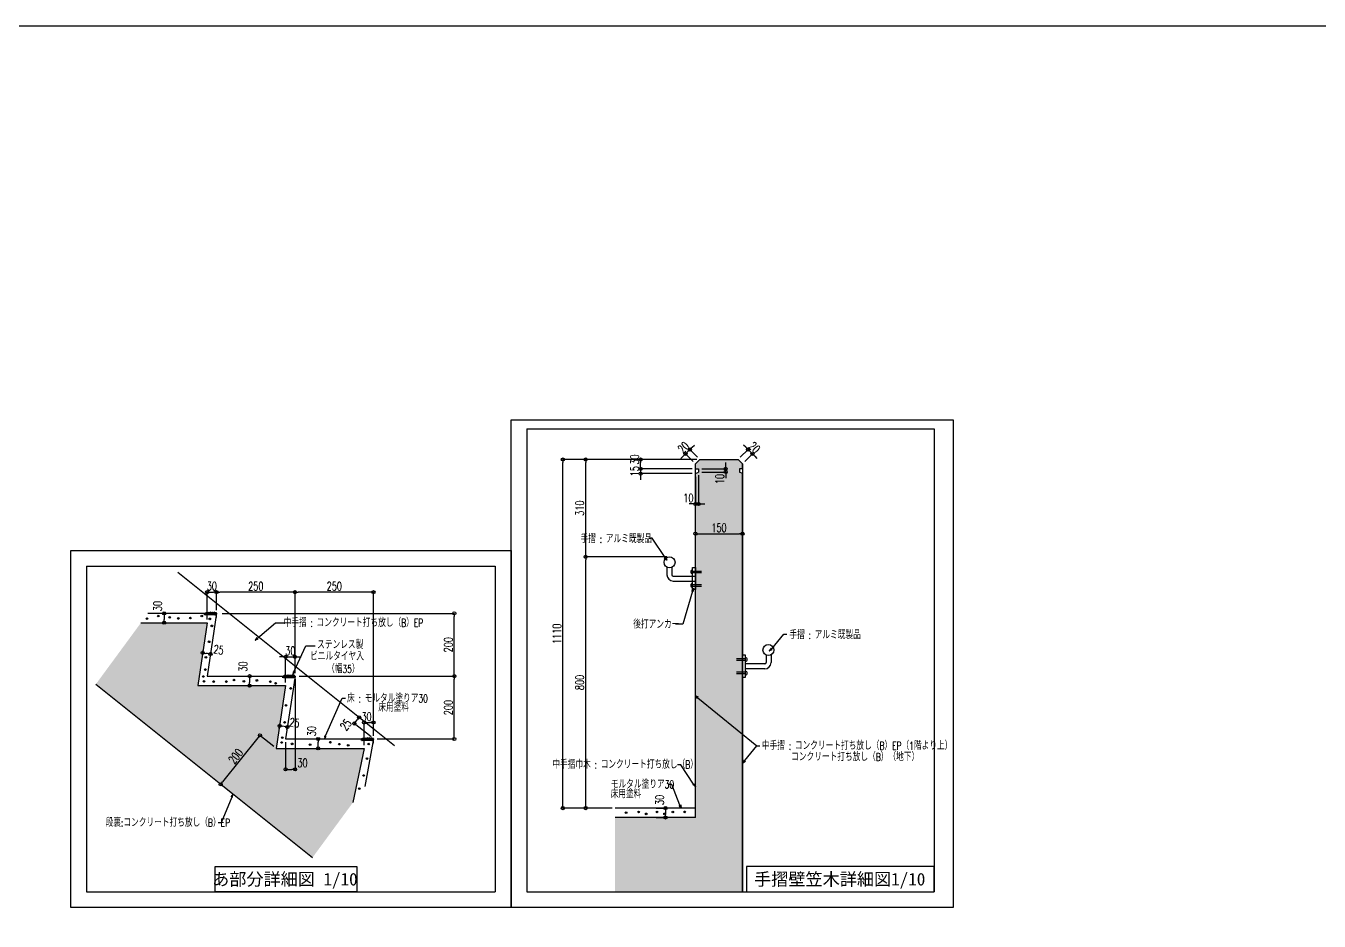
# Model space of a CAD drawing. Extents: x -229451 to 47804, y -161247 to 19812.
# Drawn here: x 25293 to 29412, y -14664 to -11814 of the extents above; entities that cross this region are included whole.
import ezdxf
from ezdxf.enums import TextEntityAlignment as Align
from ezdxf.lldxf.tags import DXFTag

# ---------------------------------------------------------------- set-up
doc = ezdxf.new("R2010")
doc.units = 0
doc.header["$LTSCALE"] = 450
doc.layers.get('0').update_dxf_attribs({"linetype": 'CONTINUOUS'})
doc.layers.get('DEFPOINTS').update_dxf_attribs({"linetype": 'CONTINUOUS'})
doc.layers.add('E0_図面枠B_OFF', color=255, linetype='CONTINUOUS', plot=False)
for name, color, linetype in [('E1_文字A', 3, 'CONTINUOUS'), ('G1_ハッチング', 251, 'CONTINUOUS'), ('G2_ハッチング', 243, 'CONTINUOUS'), ('IC1_寸法', 3, 'CONTINUOUS'), ('ID1_躯体', 7, 'CONTINUOUS'), ('ID7_打放し表示', 231, 'UTILDN'), ('JB1_仕上線A', 130, 'CONTINUOUS'), ('JB4_巾木', 21, 'CONTINUOUS'), ('JL1_金物_手摺他', 1, 'CONTINUOUS'), ('JZ_雑', 1, 'CONTINUOUS')]:
    doc.layers.add(name, color=color, linetype=linetype)
doc.styles.add('toda-A (0.7)', font='romans.shx', dxfattribs={"width": 0.7, "bigfont": 'extfont.shx'})
doc.styles.add('toda-G', font='msgothic.ttc')
tags = doc.linetypes.add('HIDDEN2', pattern=[0.25, 0.125, -0.125]).pattern_tags.tags
tags[6:7] = [DXFTag(74, 4), DXFTag(75, 0), DXFTag(340, '0'), DXFTag(46, 0.0), DXFTag(50, 0.0), DXFTag(44, 0.0), DXFTag(45, 0.0)]
tags[4:5] = [DXFTag(74, 4), DXFTag(75, 0), DXFTag(340, '0'), DXFTag(46, 0.0), DXFTag(50, 0.0), DXFTag(44, 0.0), DXFTag(45, 0.0)]
tags = doc.linetypes.add('UTILDN', pattern='A,5e-13,[130,ltypeshp.shx,S=0.45,R=0,X=0,Y=-0.45],0,-3', length=3).pattern_tags.tags
tags[14:15] = [DXFTag(74, 4), DXFTag(75, 0), DXFTag(340, '0'), DXFTag(46, 0.0), DXFTag(50, 0.0), DXFTag(44, 0.0), DXFTag(45, 0.0)]
tags[12:13] = [DXFTag(74, 4), DXFTag(75, 0), DXFTag(340, '0'), DXFTag(46, 0.0), DXFTag(50, 0.0), DXFTag(44, 0.0), DXFTag(45, 0.0)]
doc.dimstyles.new('toda 1：10', dxfattribs={"dimscale": 10, "dimtxt": 2.7, "dimasz": 1, "dimexe": 0, "dimexo": 1, "dimgap": 0, "dimtad": 0, "dimdec": 3, "dimzin": 12, "dimdsep": 46, "dimtxsty": 'toda-A (0.7)', "dimblk": 'ORIGIN', "dimcen": 2.5, "dimclrd": 256, "dimclre": 256, "dimclrt": 7, "dimadec": 0, "dimazin": 0, "dimtfac": 1, "dimtdec": 3, "dimtix": 1, "dimtmove": 2, "dimatfit": 3, "dimldrblk": 'ORIGIN', "dimfxl": 1, "dimtvp": 0.7, "dimtolj": 1, "dimtzin": 0, "dimarcsym": 0})

# ---------------------------------------------------------------- blocks, each defined once
blk = doc.blocks.new('_Open30')
at = {"color": 0, "linetype": 'ByBlock', "lineweight": -2}
for p, q in [((-1, 0.27), (0, 0)), ((0, 0), (-1, -0.27)), ((0, 0), (-1, 0))]:
    blk.add_line(p, q, dxfattribs=at)
blk = doc.blocks.new('_Origin')
at = {"color": 0, "linetype": 'ByBlock', "lineweight": -2}
blk.add_line((0, 0), (-1, 0), dxfattribs=at)
blk.add_line((0, 0), (-1, 0), dxfattribs=at)
blk.add_circle((0, 0), 0.5, dxfattribs=at)
blk.add_circle((0, 0), 0.5, dxfattribs=at)
blk = doc.blocks.new('*D537')
at = {"layer": 'DEFPOINTS', "color": 0}
for p in [(26150.6, -13616.8), (26150.6, -13884.3), (26400.6, -14084.3)]:
    blk.add_point(p, dxfattribs=at)
at = {"layer": 'IC1_寸法', "lineweight": -2}
for p, q in [((26150.6, -13874.3), (26150.6, -13616.8)), ((26390.6, -13616.8), (26160.6, -13616.8)), ((26400.6, -14074.3), (26400.6, -13616.8))]:
    blk.add_line(p, q, dxfattribs=at)
at = {"layer": 'IC1_寸法', "lineweight": -2, "xscale": 10, "yscale": 10, "zscale": 10, "rotation": 180}
blk.add_blockref('_Origin', (26150.6, -13616.8), dxfattribs=at)
at = {"layer": 'IC1_寸法', "lineweight": -2, "xscale": 10, "yscale": 10, "zscale": 10}
blk.add_blockref('_Origin', (26400.6, -13616.8), dxfattribs=at)
at = {"layer": 'IC1_寸法', "color": 7, "insert": (26275.6, -13597.9), "char_height": 27, "attachment_point": 5, "style": 'toda-A (0.7)'}
blk.add_mtext('\\A1;250', dxfattribs=at)
blk = doc.blocks.new('*D538')
at = {"layer": 'DEFPOINTS', "color": 0}
for p in [(25900.6, -13616.8), (25900.6, -13684.3), (26150.6, -13884.3)]:
    blk.add_point(p, dxfattribs=at)
at = {"layer": 'IC1_寸法', "lineweight": -2}
for p, q in [((25900.6, -13674.3), (25900.6, -13616.8)), ((26140.6, -13616.8), (25910.6, -13616.8)), ((26150.6, -13874.3), (26150.6, -13616.8))]:
    blk.add_line(p, q, dxfattribs=at)
at = {"layer": 'IC1_寸法', "lineweight": -2, "xscale": 10, "yscale": 10, "zscale": 10, "rotation": 180}
blk.add_blockref('_Origin', (25900.6, -13616.8), dxfattribs=at)
at = {"layer": 'IC1_寸法', "lineweight": -2, "xscale": 10, "yscale": 10, "zscale": 10}
blk.add_blockref('_Origin', (26150.6, -13616.8), dxfattribs=at)
at = {"layer": 'IC1_寸法', "color": 7, "insert": (26025.6, -13597.9), "char_height": 27, "attachment_point": 5, "style": 'toda-A (0.7)'}
blk.add_mtext('\\A1;250', dxfattribs=at)
blk = doc.blocks.new('*D539')
at = {"layer": 'DEFPOINTS', "color": 0}
for p in [(26005.8, -13884.3), (26005.8, -13914.3), (26005.8, -13914.3)]:
    blk.add_point(p, dxfattribs=at)
at = {"layer": 'IC1_寸法', "lineweight": -2}
for p, q in [((25995.8, -13884.3), (26005.8, -13884.3)), ((25995.8, -13914.3), (26005.8, -13914.3)), ((26005.8, -13894.3), (26005.8, -13904.3))]:
    blk.add_line(p, q, dxfattribs=at)
at = {"layer": 'IC1_寸法', "lineweight": -2, "xscale": 10, "yscale": 10, "zscale": 10}
for p, rotation in [((26005.8, -13884.3), 90), ((26005.8, -13914.3), 270)]:
    blk.add_blockref('_Origin', p, dxfattribs=dict(at, rotation=rotation))
at = {"layer": 'IC1_寸法', "color": 7, "insert": (25984.7, -13853.7), "char_height": 27, "attachment_point": 5, "rotation": 90, "style": 'toda-A (0.7)'}
blk.add_mtext('\\A1;30', dxfattribs=at)
blk = doc.blocks.new('*D540')
at = {"layer": 'DEFPOINTS', "color": 0}
for p in [(26150.6, -13884.3), (26120.6, -14084.3), (26150.6, -14181.1)]:
    blk.add_point(p, dxfattribs=at)
at = {"layer": 'IC1_寸法', "lineweight": -2}
for p, q in [((26150.6, -13894.3), (26150.6, -14181.1)), ((26120.6, -14094.3), (26120.6, -14181.1)), ((26130.6, -14181.1), (26140.6, -14181.1))]:
    blk.add_line(p, q, dxfattribs=at)
at = {"layer": 'IC1_寸法', "lineweight": -2, "xscale": 10, "yscale": 10, "zscale": 10, "rotation": 180}
blk.add_blockref('_Origin', (26120.6, -14181.1), dxfattribs=at)
at = {"layer": 'IC1_寸法', "lineweight": -2, "xscale": 10, "yscale": 10, "zscale": 10}
blk.add_blockref('_Origin', (26150.6, -14181.1), dxfattribs=at)
at = {"layer": 'IC1_寸法', "color": 7, "insert": (26174.3, -14160.3), "char_height": 27, "attachment_point": 5, "style": 'toda-A (0.7)'}
blk.add_mtext('\\A1;30', dxfattribs=at)
blk = doc.blocks.new('*D541')
at = {"layer": 'DEFPOINTS', "color": 0}
for p in [(26154.1, -13884.3), (26657.7, -13884.3), (26402.2, -14084.3)]:
    blk.add_point(p, dxfattribs=at)
at = {"layer": 'IC1_寸法', "lineweight": -2}
for p, q in [((26164.1, -13884.3), (26657.7, -13884.3)), ((26657.7, -14074.3), (26657.7, -13894.3)), ((26412.2, -14084.3), (26657.7, -14084.3))]:
    blk.add_line(p, q, dxfattribs=at)
at = {"layer": 'IC1_寸法', "lineweight": -2, "xscale": 10, "yscale": 10, "zscale": 10}
for p, rotation in [((26657.7, -13884.3), 90), ((26657.7, -14084.3), 270)]:
    blk.add_blockref('_Origin', p, dxfattribs=dict(at, rotation=rotation))
at = {"layer": 'IC1_寸法', "color": 7, "insert": (26638.8, -13984.3), "char_height": 27, "attachment_point": 5, "rotation": 90, "style": 'toda-A (0.7)'}
blk.add_mtext('\\A1;200', dxfattribs=at)
blk = doc.blocks.new('*D542')
at = {"layer": 'DEFPOINTS', "color": 0}
for p in [(25908.6, -13684.3), (26657.7, -13684.3), (26154.1, -13884.3)]:
    blk.add_point(p, dxfattribs=at)
at = {"layer": 'IC1_寸法', "lineweight": -2}
for p, q in [((25918.6, -13684.3), (26657.7, -13684.3)), ((26657.7, -13874.3), (26657.7, -13694.3)), ((26164.1, -13884.3), (26657.7, -13884.3))]:
    blk.add_line(p, q, dxfattribs=at)
at = {"layer": 'IC1_寸法', "lineweight": -2, "xscale": 10, "yscale": 10, "zscale": 10}
for p, rotation in [((26657.7, -13684.3), 90), ((26657.7, -13884.3), 270)]:
    blk.add_blockref('_Origin', p, dxfattribs=dict(at, rotation=rotation))
at = {"layer": 'IC1_寸法', "color": 7, "insert": (26638.8, -13784.3), "char_height": 27, "attachment_point": 5, "rotation": 90, "style": 'toda-A (0.7)'}
blk.add_mtext('\\A1;200', dxfattribs=at)
blk = doc.blocks.new('*D543')
at = {"layer": 'DEFPOINTS', "color": 0}
for p in [(26150.6, -13822.6), (26120.6, -13914.3), (26150.6, -13884.3)]:
    blk.add_point(p, dxfattribs=at)
at = {"layer": 'IC1_寸法', "lineweight": -2}
for p, q in [((26110.6, -13822.6), (26100.6, -13822.6)), ((26120.6, -13904.3), (26120.6, -13822.6)), ((26120.6, -13822.6), (26150.6, -13822.6)), ((26150.6, -13874.3), (26150.6, -13822.6)), ((26160.6, -13822.6), (26170.6, -13822.6))]:
    blk.add_line(p, q, dxfattribs=at)
at = {"layer": 'IC1_寸法', "lineweight": -2, "xscale": 10, "yscale": 10, "zscale": 10}
blk.add_blockref('_Origin', (26120.6, -13822.6), dxfattribs=at)
at = {"layer": 'IC1_寸法', "lineweight": -2, "xscale": 10, "yscale": 10, "zscale": 10, "rotation": 180}
blk.add_blockref('_Origin', (26150.6, -13822.6), dxfattribs=at)
at = {"layer": 'IC1_寸法', "color": 7, "insert": (26135.6, -13803.7), "char_height": 27, "attachment_point": 5, "style": 'toda-A (0.7)'}
blk.add_mtext('\\A1;30', dxfattribs=at)
blk = doc.blocks.new('*D544')
at = {"layer": 'DEFPOINTS', "color": 0}
for p in [(25900.6, -13616.8), (25870.6, -13714.3), (25900.6, -13684.3)]:
    blk.add_point(p, dxfattribs=at)
at = {"layer": 'IC1_寸法', "lineweight": -2}
for p, q in [((25870.6, -13704.3), (25870.6, -13616.8)), ((25880.6, -13616.8), (25890.6, -13616.8)), ((25900.6, -13674.3), (25900.6, -13616.8))]:
    blk.add_line(p, q, dxfattribs=at)
at = {"layer": 'IC1_寸法', "lineweight": -2, "xscale": 10, "yscale": 10, "zscale": 10, "rotation": 180}
blk.add_blockref('_Origin', (25870.6, -13616.8), dxfattribs=at)
at = {"layer": 'IC1_寸法', "lineweight": -2, "xscale": 10, "yscale": 10, "zscale": 10}
blk.add_blockref('_Origin', (25900.6, -13616.8), dxfattribs=at)
at = {"layer": 'IC1_寸法', "color": 7, "insert": (25885.6, -13597.6), "char_height": 27, "attachment_point": 5, "style": 'toda-A (0.7)'}
blk.add_mtext('\\A1;30', dxfattribs=at)
blk = doc.blocks.new('*D545')
at = {"layer": 'DEFPOINTS', "color": 0}
for p in [(26400.6, -14031.7), (26400.6, -14084.3), (26370.6, -14114.3)]:
    blk.add_point(p, dxfattribs=at)
at = {"layer": 'IC1_寸法', "lineweight": -2}
for p, q in [((26370.6, -14104.3), (26370.6, -14031.7)), ((26380.6, -14031.7), (26390.6, -14031.7)), ((26400.6, -14074.3), (26400.6, -14031.7))]:
    blk.add_line(p, q, dxfattribs=at)
at = {"layer": 'IC1_寸法', "lineweight": -2, "xscale": 10, "yscale": 10, "zscale": 10, "rotation": 180}
blk.add_blockref('_Origin', (26370.6, -14031.7), dxfattribs=at)
at = {"layer": 'IC1_寸法', "lineweight": -2, "xscale": 10, "yscale": 10, "zscale": 10}
blk.add_blockref('_Origin', (26400.6, -14031.7), dxfattribs=at)
at = {"layer": 'IC1_寸法', "color": 7, "insert": (26378.4, -14013.2), "char_height": 27, "attachment_point": 5, "style": 'toda-A (0.7)'}
blk.add_mtext('\\A1;30', dxfattribs=at)
blk = doc.blocks.new('*D546')
at = {"layer": 'DEFPOINTS', "color": 0}
for p in [(25730.6, -13684.3), (25730.6, -13714.3), (25733.9, -13714.3)]:
    blk.add_point(p, dxfattribs=at)
at = {"layer": 'IC1_寸法', "lineweight": -2}
for p, q in [((25740.6, -13684.3), (25733.9, -13684.3)), ((25733.9, -13694.3), (25733.9, -13704.3)), ((25740.6, -13714.3), (25733.9, -13714.3))]:
    blk.add_line(p, q, dxfattribs=at)
at = {"layer": 'IC1_寸法', "lineweight": -2, "xscale": 10, "yscale": 10, "zscale": 10}
for p, rotation in [((25733.9, -13684.3), 90), ((25733.9, -13714.3), 270)]:
    blk.add_blockref('_Origin', p, dxfattribs=dict(at, rotation=rotation))
at = {"layer": 'IC1_寸法', "color": 7, "insert": (25712.8, -13661), "char_height": 27, "attachment_point": 5, "rotation": 90, "style": 'toda-A (0.7)'}
blk.add_mtext('\\A1;30', dxfattribs=at)
blk = doc.blocks.new('*D547')
at = {"layer": 'DEFPOINTS', "color": 0}
for p in [(25855.9, -13812.6), (25856.2, -13810.2), (25880.8, -13816.3)]:
    blk.add_point(p, dxfattribs=at)
at = {"layer": 'IC1_寸法', "lineweight": -2}
for p, q in [((25857.3, -13802.7), (25856.2, -13810.2)), ((25871.3, -13812.4), (25866.1, -13811.7)), ((25882.3, -13806.4), (25881.2, -13813.9))]:
    blk.add_line(p, q, dxfattribs=at)
at = {"layer": 'IC1_寸法', "lineweight": -2, "xscale": 10, "yscale": 10, "zscale": 10}
for p, rotation in [((25856.2, -13810.2), 171.4693210394161), ((25881.2, -13813.9), 351.4693210394161)]:
    blk.add_blockref('_Origin', p, dxfattribs=dict(at, rotation=rotation))
at = {"layer": 'IC1_寸法', "color": 7, "insert": (25907.1, -13800.2), "char_height": 27, "attachment_point": 5, "rotation": 351.4693, "style": 'toda-A (0.7)'}
blk.add_mtext('\\A1;25', dxfattribs=at)
blk = doc.blocks.new('*D548')
at = {"layer": 'DEFPOINTS', "color": 0}
for p in [(26101.4, -14042.5), (26101.6, -14041.1), (26126.5, -14044.8)]:
    blk.add_point(p, dxfattribs=at)
at = {"layer": 'IC1_寸法', "lineweight": -2}
for p, q in [((26100.1, -14051), (26101.4, -14042.5)), ((26116.4, -14044.8), (26111.3, -14044)), ((26125, -14054.7), (26126.3, -14046.2))]:
    blk.add_line(p, q, dxfattribs=at)
at = {"layer": 'IC1_寸法', "lineweight": -2, "xscale": 10, "yscale": 10, "zscale": 10}
for p, rotation in [((26101.4, -14042.5), 171.4692343899873), ((26126.3, -14046.2), 351.4692343899873)]:
    blk.add_blockref('_Origin', p, dxfattribs=dict(at, rotation=rotation))
at = {"layer": 'IC1_寸法', "color": 7, "insert": (26148.9, -14032.5), "char_height": 27, "attachment_point": 5, "rotation": 351.4692, "style": 'toda-A (0.7)'}
blk.add_mtext('\\A1;25', dxfattribs=at)
blk = doc.blocks.new('*D549')
at = {"layer": 'DEFPOINTS', "color": 0}
for p in [(26224.4, -14084.3), (26230.6, -14084.3), (26230.6, -14114.3)]:
    blk.add_point(p, dxfattribs=at)
at = {"layer": 'IC1_寸法', "lineweight": -2}
for p, q in [((26220.6, -14084.3), (26224.4, -14084.3)), ((26220.6, -14114.3), (26224.4, -14114.3)), ((26224.4, -14104.3), (26224.4, -14094.3))]:
    blk.add_line(p, q, dxfattribs=at)
at = {"layer": 'IC1_寸法', "lineweight": -2, "xscale": 10, "yscale": 10, "zscale": 10}
for p, rotation in [((26224.4, -14084.3), 90), ((26224.4, -14114.3), 270)]:
    blk.add_blockref('_Origin', p, dxfattribs=dict(at, rotation=rotation))
at = {"layer": 'IC1_寸法', "color": 7, "insert": (26203.3, -14059.3), "char_height": 27, "attachment_point": 5, "rotation": 90, "style": 'toda-A (0.7)'}
blk.add_mtext('\\A1;30', dxfattribs=at)
blk = doc.blocks.new('*D550')
at = {"layer": 'DEFPOINTS', "color": 0}
for p in [(26090.6, -14114.3), (25913.8, -14229), (25965.7, -14270.4)]:
    blk.add_point(p, dxfattribs=at)
at = {"layer": 'IC1_寸法', "lineweight": -2}
for p, q in [((26032.5, -14080.6), (25920.1, -14221.2)), ((26082.8, -14108), (26038.8, -14072.8)), ((25957.9, -14264.2), (25913.8, -14229))]:
    blk.add_line(p, q, dxfattribs=at)
at = {"layer": 'IC1_寸法', "lineweight": -2, "xscale": 10, "yscale": 10, "zscale": 10}
for p, rotation in [((26038.8, -14072.8), 51.3401571706912), ((25913.8, -14229), 231.3401571706912)]:
    blk.add_blockref('_Origin', p, dxfattribs=dict(at, rotation=rotation))
at = {"layer": 'IC1_寸法', "color": 7, "insert": (25961.5, -14139.1), "char_height": 27, "attachment_point": 5, "rotation": 51.3402, "style": 'toda-A (0.7)'}
blk.add_mtext('\\A1;200', dxfattribs=at)
blk = doc.blocks.new('*D551')
at = {"layer": 'DEFPOINTS', "color": 0}
for p in [(26354.8, -14015.6), (26400.6, -14084.3), (26416.2, -14064.7)]:
    blk.add_point(p, dxfattribs=at)
at = {"layer": 'IC1_寸法', "lineweight": -2}
for p, q in [((26392.8, -14078), (26339.2, -14035.2)), ((26345.5, -14027.4), (26348.6, -14023.5)), ((26408.4, -14058.5), (26354.8, -14015.6))]:
    blk.add_line(p, q, dxfattribs=at)
at = {"layer": 'IC1_寸法', "lineweight": -2, "xscale": 10, "yscale": 10, "zscale": 10}
for p, rotation in [((26339.2, -14035.2), 231.3401571706865), ((26354.8, -14015.6), 51.34015717068647)]:
    blk.add_blockref('_Origin', p, dxfattribs=dict(at, rotation=rotation))
at = {"layer": 'IC1_寸法', "color": 7, "insert": (26312.4, -14039.1), "char_height": 27, "attachment_point": 5, "rotation": 51.3402, "style": 'toda-A (0.7)'}
blk.add_mtext('\\A1;25', dxfattribs=at)
blk = doc.blocks.new('*D553')
at = {"layer": 'DEFPOINTS', "color": 0}
for p in [(27290.8, -14304.4), (27290.8, -14334.4), (27330.7, -14334.4)]:
    blk.add_point(p, dxfattribs=at)
at = {"layer": 'IC1_寸法', "lineweight": -2}
for p, q in [((27300.8, -14304.4), (27330.7, -14304.4)), ((27300.8, -14334.4), (27330.7, -14334.4)), ((27330.7, -14314.4), (27330.7, -14324.4))]:
    blk.add_line(p, q, dxfattribs=at)
at = {"layer": 'IC1_寸法', "lineweight": -2, "xscale": 10, "yscale": 10, "zscale": 10}
for p, rotation in [((27330.7, -14304.4), 90), ((27330.7, -14334.4), 270)]:
    blk.add_blockref('_Origin', p, dxfattribs=dict(at, rotation=rotation))
at = {"layer": 'IC1_寸法', "color": 7, "insert": (27311.8, -14278.5), "char_height": 27, "attachment_point": 5, "rotation": 90, "style": 'toda-A (0.7)'}
blk.add_mtext('\\A1;30', dxfattribs=at)
blk = doc.blocks.new('*D554')
at = {"layer": 'DEFPOINTS', "color": 0}
for p in [(27076.3, -13504.4), (27344.4, -13504.4), (27170.2, -14304.4)]:
    blk.add_point(p, dxfattribs=at)
at = {"layer": 'IC1_寸法', "lineweight": -2}
for p, q in [((27334.4, -13504.4), (27076.3, -13504.4)), ((27076.3, -14294.4), (27076.3, -13514.4)), ((27160.2, -14304.4), (27076.3, -14304.4))]:
    blk.add_line(p, q, dxfattribs=at)
at = {"layer": 'IC1_寸法', "lineweight": -2, "xscale": 10, "yscale": 10, "zscale": 10}
for p, rotation in [((27076.3, -13504.4), 90.00000000000027), ((27076.3, -14304.4), 270.0000000000002)]:
    blk.add_blockref('_Origin', p, dxfattribs=dict(at, rotation=rotation))
at = {"layer": 'IC1_寸法', "color": 7, "insert": (27057.4, -13904.4), "char_height": 27, "attachment_point": 5, "rotation": 90, "style": 'toda-A (0.7)'}
blk.add_mtext('\\A1;800', dxfattribs=at)
blk = doc.blocks.new('*D555')
at = {"layer": 'DEFPOINTS', "color": 0}
for p in [(27003.7, -13194.4), (27344.4, -13194.4), (27170.2, -14304.4)]:
    blk.add_point(p, dxfattribs=at)
at = {"layer": 'IC1_寸法', "lineweight": -2}
for p, q in [((27334.4, -13194.4), (27003.7, -13194.4)), ((27003.7, -14294.4), (27003.7, -13204.4)), ((27160.2, -14304.4), (27003.7, -14304.4))]:
    blk.add_line(p, q, dxfattribs=at)
at = {"layer": 'IC1_寸法', "lineweight": -2, "xscale": 10, "yscale": 10, "zscale": 10}
for p, rotation in [((27003.7, -13194.4), 90.00000000000018), ((27003.7, -14304.4), 270.0000000000002)]:
    blk.add_blockref('_Origin', p, dxfattribs=dict(at, rotation=rotation))
at = {"layer": 'IC1_寸法', "color": 7, "insert": (26984.8, -13749.4), "char_height": 27, "attachment_point": 5, "rotation": 90, "style": 'toda-A (0.7)'}
blk.add_mtext('\\A1;1110', dxfattribs=at)
blk = doc.blocks.new('*D556')
at = {"layer": 'DEFPOINTS', "color": 0}
for p in [(27076.3, -13194.4), (27344.4, -13194.4), (27344.4, -13504.4)]:
    blk.add_point(p, dxfattribs=at)
at = {"layer": 'IC1_寸法', "lineweight": -2}
for p, q in [((27334.4, -13194.4), (27076.3, -13194.4)), ((27076.3, -13494.4), (27076.3, -13204.4)), ((27334.4, -13504.4), (27076.3, -13504.4))]:
    blk.add_line(p, q, dxfattribs=at)
at = {"layer": 'IC1_寸法', "lineweight": -2, "xscale": 10, "yscale": 10, "zscale": 10}
for p, rotation in [((27076.3, -13194.4), 90), ((27076.3, -13504.4), 270)]:
    blk.add_blockref('_Origin', p, dxfattribs=dict(at, rotation=rotation))
at = {"layer": 'IC1_寸法', "color": 7, "insert": (27057.4, -13349.4), "char_height": 27, "attachment_point": 5, "rotation": 90, "style": 'toda-A (0.7)'}
blk.add_mtext('\\A1;310', dxfattribs=at)
blk = doc.blocks.new('*D557')
at = {"layer": 'DEFPOINTS', "color": 0}
for p in [(27575.9, -13430.9), (27425.9, -13479.4), (27575.9, -13479.4)]:
    blk.add_point(p, dxfattribs=at)
at = {"layer": 'IC1_寸法', "lineweight": -2}
for p, q in [((27425.9, -13469.4), (27425.9, -13430.9)), ((27435.9, -13430.9), (27565.9, -13430.9)), ((27575.9, -13469.4), (27575.9, -13430.9))]:
    blk.add_line(p, q, dxfattribs=at)
at = {"layer": 'IC1_寸法', "lineweight": -2, "xscale": 10, "yscale": 10, "zscale": 10, "rotation": 180}
blk.add_blockref('_Origin', (27425.9, -13430.9), dxfattribs=at)
at = {"layer": 'IC1_寸法', "lineweight": -2, "xscale": 10, "yscale": 10, "zscale": 10}
blk.add_blockref('_Origin', (27575.9, -13430.9), dxfattribs=at)
at = {"layer": 'IC1_寸法', "color": 7, "insert": (27500.9, -13412), "char_height": 27, "attachment_point": 5, "style": 'toda-A (0.7)'}
blk.add_mtext('\\A1;150', dxfattribs=at)
blk = doc.blocks.new('*D558')
at = {"layer": 'DEFPOINTS', "color": 0}
for p in [(27408.2, -13162.6), (27425.9, -13208.5), (27440, -13194.4)]:
    blk.add_point(p, dxfattribs=at)
at = {"layer": 'IC1_寸法', "lineweight": -2}
for p, q in [((27394.1, -13176.7), (27408.2, -13162.6)), ((27418.8, -13201.4), (27394.1, -13176.7)), ((27432.9, -13187.3), (27408.2, -13162.6)), ((27415.3, -13155.5), (27422.4, -13148.4)), ((27387, -13183.8), (27379.9, -13190.9))]:
    blk.add_line(p, q, dxfattribs=at)
at = {"layer": 'IC1_寸法', "lineweight": -2, "xscale": 10, "yscale": 10, "zscale": 10}
for p, rotation in [((27394.1, -13176.7), 44.99999999978998), ((27408.2, -13162.6), 224.99999999979)]:
    blk.add_blockref('_Origin', p, dxfattribs=dict(at, rotation=rotation))
at = {"layer": 'IC1_寸法', "color": 7, "insert": (27387.8, -13156.3), "char_height": 27, "attachment_point": 5, "rotation": 45, "style": 'toda-A (0.7)'}
blk.add_mtext('\\A1;20', dxfattribs=at)
blk = doc.blocks.new('*D559')
at = {"layer": 'DEFPOINTS', "color": 0}
for p in [(27593.5, -13162.6), (27561.7, -13194.4), (27575.9, -13208.5)]:
    blk.add_point(p, dxfattribs=at)
at = {"layer": 'IC1_寸法', "lineweight": -2}
for p, q in [((27568.8, -13187.3), (27593.5, -13162.6)), ((27586.4, -13155.5), (27579.4, -13148.4)), ((27582.9, -13201.4), (27607.7, -13176.7)), ((27607.7, -13176.7), (27593.5, -13162.6)), ((27614.7, -13183.8), (27621.8, -13190.9))]:
    blk.add_line(p, q, dxfattribs=at)
at = {"layer": 'IC1_寸法', "lineweight": -2, "xscale": 10, "yscale": 10, "zscale": 10}
for p, rotation in [((27593.5, -13162.6), 314.9999999999963), ((27607.7, -13176.7), 134.9999999999963)]:
    blk.add_blockref('_Origin', p, dxfattribs=dict(at, rotation=rotation))
at = {"layer": 'IC1_寸法', "color": 7, "insert": (27613.9, -13156.3), "char_height": 27, "attachment_point": 5, "rotation": 315, "style": 'toda-A (0.7)'}
blk.add_mtext('\\A1;20', dxfattribs=at)
blk = doc.blocks.new('*D560')
at = {"layer": 'DEFPOINTS', "color": 0}
for p in [(27251.3, -13239.4), (27425.9, -13224.4), (27425.9, -13239.4)]:
    blk.add_point(p, dxfattribs=at)
at = {"layer": 'IC1_寸法', "lineweight": -2}
for p, q in [((27251.3, -13214.4), (27251.3, -13204.4)), ((27415.9, -13224.4), (27251.3, -13224.4)), ((27251.3, -13224.4), (27251.3, -13239.4)), ((27415.9, -13239.4), (27251.3, -13239.4)), ((27251.3, -13249.4), (27251.3, -13259.4))]:
    blk.add_line(p, q, dxfattribs=at)
at = {"layer": 'IC1_寸法', "lineweight": -2, "xscale": 10, "yscale": 10, "zscale": 10}
for p, rotation in [((27251.3, -13224.4), 270), ((27251.3, -13239.4), 90)]:
    blk.add_blockref('_Origin', p, dxfattribs=dict(at, rotation=rotation))
at = {"layer": 'IC1_寸法', "color": 7, "insert": (27232.4, -13231.9), "char_height": 27, "attachment_point": 5, "rotation": 90, "style": 'toda-A (0.7)'}
blk.add_mtext('\\A1;15', dxfattribs=at)
blk = doc.blocks.new('*D561')
at = {"layer": 'DEFPOINTS', "color": 0}
for p in [(27251.3, -13194.4), (27440, -13194.4), (27425.9, -13224.4)]:
    blk.add_point(p, dxfattribs=at)
at = {"layer": 'IC1_寸法', "lineweight": -2}
for p, q in [((27430, -13194.4), (27251.3, -13194.4)), ((27251.3, -13214.4), (27251.3, -13204.4)), ((27415.9, -13224.4), (27251.3, -13224.4))]:
    blk.add_line(p, q, dxfattribs=at)
at = {"layer": 'IC1_寸法', "lineweight": -2, "xscale": 10, "yscale": 10, "zscale": 10}
for p, rotation in [((27251.3, -13194.4), 90), ((27251.3, -13224.4), 270)]:
    blk.add_blockref('_Origin', p, dxfattribs=dict(at, rotation=rotation))
at = {"layer": 'IC1_寸法', "color": 7, "insert": (27232.4, -13194.4), "char_height": 27, "attachment_point": 5, "rotation": 90, "style": 'toda-A (0.7)'}
blk.add_mtext('\\A1;30', dxfattribs=at)
blk = doc.blocks.new('*D562')
at = {"layer": 'DEFPOINTS', "color": 0}
for p in [(27425.9, -13239.4), (27435.9, -13234.4), (27435.9, -13335.9)]:
    blk.add_point(p, dxfattribs=at)
at = {"layer": 'IC1_寸法', "lineweight": -2}
for p, q in [((27425.9, -13249.4), (27425.9, -13335.9)), ((27435.9, -13244.4), (27435.9, -13335.9)), ((27415.9, -13335.9), (27405.9, -13335.9)), ((27425.9, -13335.9), (27435.9, -13335.9)), ((27445.9, -13335.9), (27455.9, -13335.9))]:
    blk.add_line(p, q, dxfattribs=at)
at = {"layer": 'IC1_寸法', "lineweight": -2, "xscale": 10, "yscale": 10, "zscale": 10}
blk.add_blockref('_Origin', (27425.9, -13335.9), dxfattribs=at)
at = {"layer": 'IC1_寸法', "lineweight": -2, "xscale": 10, "yscale": 10, "zscale": 10, "rotation": 180}
blk.add_blockref('_Origin', (27435.9, -13335.9), dxfattribs=at)
at = {"layer": 'IC1_寸法', "color": 7, "insert": (27403.4, -13317), "char_height": 27, "attachment_point": 5, "style": 'toda-A (0.7)'}
blk.add_mtext('\\A1;10', dxfattribs=at)
blk = doc.blocks.new('*D563')
at = {"layer": 'DEFPOINTS', "color": 0}
for p in [(27435.9, -13224.4), (27435.9, -13234.4), (27522.3, -13224.4)]:
    blk.add_point(p, dxfattribs=at)
at = {"layer": 'IC1_寸法', "lineweight": -2}
for p, q in [((27522.3, -13214.4), (27522.3, -13204.4)), ((27445.9, -13224.4), (27522.3, -13224.4)), ((27445.9, -13234.4), (27522.3, -13234.4)), ((27522.3, -13234.4), (27522.3, -13224.4)), ((27522.3, -13244.4), (27522.3, -13254.4))]:
    blk.add_line(p, q, dxfattribs=at)
at = {"layer": 'IC1_寸法', "lineweight": -2, "xscale": 10, "yscale": 10, "zscale": 10}
for p, rotation in [((27522.3, -13224.4), 270), ((27522.3, -13234.4), 90)]:
    blk.add_blockref('_Origin', p, dxfattribs=dict(at, rotation=rotation))
at = {"layer": 'IC1_寸法', "color": 7, "insert": (27503.4, -13256.7), "char_height": 27, "attachment_point": 5, "rotation": 90, "style": 'toda-A (0.7)'}
blk.add_mtext('\\A1;10', dxfattribs=at)

msp = doc.modelspace()

# ---------------------------------------------------------------- hatches: boundary and pattern name
at = {"layer": 'G1_ハッチング'}
msp.add_hatch(color=256, dxfattribs=at).paths.add_polyline_path([(27575.8633, -13239.3714), (27565.8633, -13234.3714), (27565.8633, -13224.3714), (27575.8633, -13224.3714), (27575.8633, -13208.5135), (27561.7212, -13194.3714), (27440.0055, -13194.3714), (27425.8633, -13208.5135), (27425.8633, -13224.3714), (27435.8633, -13224.3714), (27435.8633, -13234.3714), (27425.8633, -13239.3714), (27425.8633, -14334.3714), (27170.1585, -14334.3714), (27170.1585, -14570.7075), (27575.8633, -14570.7075)])
h = msp.add_hatch(color=256, dxfattribs=at)
h.dxf.hatch_style = 1
h.paths.add_polyline_path([(25659.9523, -13714.2688), (25870.6077, -13714.2688), (25840.608, -13914.2688), (26120.6077, -13914.2688), (26090.5237, -14114.2688), (26370.6077, -14114.2688), (26334.7675, -14286.9387), (26205.7567, -14462.5137), (25515.7549, -13910.5117)])

# ---------------------------------------------------------------- linework, layer by layer
at = {"layer": 'E0_図面枠B_OFF'}
for points in [[(19258.5023, -11813.9572), (47804.4774, -11813.9572), (47804.4774, -29216.7977), (19258.5023, -29216.7977)], [(26838.5047, -13068.1764), (28247.2107, -13068.1764), (28247.2107, -14620.7075), (26838.5047, -14620.7075)], [(25436.0191, -13483.913), (26838.5047, -13483.913), (26838.5047, -14620.7075), (25436.0191, -14620.7075)]]:
    msp.add_lwpolyline(points, close=True, dxfattribs=at)
at = {"layer": 'E1_文字A', "linetype": 'Continuous'}
for p, q in [((26888.5047, -13097.0969), (26888.5047, -14570.7075)), ((26888.5047, -13097.0969), (28186.2126, -13097.0969)), ((28186.2126, -13097.0969), (28186.2126, -14570.7075)), ((25486.0191, -13533.913), (25486.0191, -14570.7075)), ((25486.0191, -13533.913), (26788.5047, -13533.913)), ((26788.5047, -13533.913), (26788.5047, -14570.7075)), ((25486.0191, -14570.7075), (26788.5047, -14570.7075)), ((26888.5047, -14570.7075), (28186.2126, -14570.7075))]:
    msp.add_line(p, q, dxfattribs=at)
at = {"layer": 'E1_文字A', "linetype": 'ByBlock', "lineweight": -2}
for p, q in [((27287.6932, -13445.4352, 0), (27277.6932, -13445.4352, 0)), ((27385.8555, -13718.9426), (27362.4148, -13718.9426)), ((27707.0045, -13750.7071, 0), (27717.0045, -13750.7071, 0)), ((27621.4639, -14106.0933), (27631.4639, -14106.0933)), ((27378.8927, -14166.3347, 0), (27368.8927, -14166.3347, 0))]:
    msp.add_line(p, q, dxfattribs=at)
at = {"layer": 'E1_文字A', "color": 3, "linetype": 'ByBlock'}
for p, q in [((26030.9733, -13763.5042), (26088.251, -13714.9304)), ((26088.251, -13714.9304), (26115.6023, -13714.9304)), ((26146.8519, -13871.0515, 0), (26185.1938, -13788.1812, 0)), ((26185.1938, -13788.1812, 0), (26215.1938, -13788.1812, 0)), ((26247.5572, -14074.5342, 0), (26300.8213, -13954.8551)), ((26300.8213, -13954.8551), (26310.8213, -13954.8551)), ((25915.3179, -14351.1629), (25905.3179, -14351.1629))]:
    msp.add_line(p, q, dxfattribs=at)
at = {"layer": 'E1_文字A'}
msp.add_line((27350.3932, -14228.9594), (27340.3932, -14228.9594), dxfattribs=at)
at = {"layer": 'E1_文字A', "lineweight": -2}
for points in [[(27328.9654, -13507.0339), (27287.6932, -13445.4352)], [(27416.4864, -13614.073), (27385.8555, -13718.9426)], [(27668.8011, -13797.6368), (27707.0045, -13750.7071)], [(27433.5067, -13952.8996), (27621.4639, -14106.0933)], [(27583.2606, -14153.0231), (27621.4639, -14106.0933)], [(27420.1649, -14227.9334), (27378.8927, -14166.3347)]]:
    msp.add_lwpolyline(points, dxfattribs=at)
at = {"layer": 'E1_文字A'}
msp.add_lwpolyline([(27376.6873, -14295.0792), (27350.3932, -14228.9594)], dxfattribs=at)
at = {"layer": 'E1_文字A', "color": 3}
msp.add_lwpolyline([(25949.1095, -14269.4317), (25915.3179, -14351.1629)], dxfattribs=at)
at = {"layer": 'E1_文字A'}
for points in [[(26347.4745, -14570.7075), (25895.8777, -14570.7075), (25895.8777, -14490.7074), (26347.4745, -14490.7074)], [(27588.2305, -14570.7075), (28186.2126, -14570.7075), (28186.2126, -14490.7074), (27588.2305, -14490.7074)]]:
    msp.add_lwpolyline(points, close=True, dxfattribs=at)
at = {"layer": 'G2_ハッチング'}
for centre in [(25679.288, -13701.1044), (25714.9111, -13692.7724), (25751.3185, -13697.2159), (25778.8326, -13700.5489), (25817.1855, -13699.4379), (25853.5929, -13693.0502), (25879.1616, -13701.9371), (25885.808, -13724.1835), (25876.916, -13774.8346), (25866.6901, -13824.1522), (25864.9111, -13863.2505), (25858.2431, -13885.4657), (25860.9095, -13901.0165), (25891.5885, -13901.4608), (25932.0484, -13901.4608), (25956.0568, -13896.5735), (25987.6781, -13900.4768, 0), (26029.0688, -13897.9683), (26072.1964, -13901.967), (26088.6467, -13906.8542), (26136.6762, -13923.4732), (26122.1295, -13977.4036, 0), (26117.5569, -14031.4391), (26109.9988, -14079.8682), (26108.2211, -14095.419), (26141.2652, -14099.9495), (26198.6204, -14102.171), (26263.09, -14094.618), (26291.9901, -14100.8381), (26320.0001, -14104.8368), (26385.4017, -14100.5275), (26379.6047, -14146.6688), (26368.9515, -14200.4961), (26355.169, -14242.2602), (27205.0633, -14318.7714), (27245.0633, -14316.7714), (27269.0633, -14322.7714), (27303.5564, -14316.7714), (27327.5564, -14322.7714), (27353.8633, -14316.7611), (27391.8633, -14316.3714)]:
    msp.add_circle(centre, 2.554, dxfattribs=at)
at = {"layer": 'ID1_躯体'}
for p, q in [((27425.8633, -13208.5135), (27440.0055, -13194.3714)), ((27425.8633, -13224.3714), (27425.8633, -13208.5135)), ((27440.0055, -13194.3714), (27561.7212, -13194.3714)), ((27575.8633, -13208.5135), (27561.7212, -13194.3714)), ((27575.8633, -13224.3714), (27575.8633, -13208.5135)), ((27425.8633, -13224.3714), (27435.8633, -13224.3714)), ((27425.8633, -13239.3714), (27435.8633, -13234.3714)), ((27425.8633, -14334.3714, 0), (27425.8633, -13239.3714)), ((27435.8633, -13224.3714), (27435.8633, -13234.3714)), ((27575.8633, -13224.3714), (27565.8633, -13224.3714)), ((27565.8633, -13224.3714), (27565.8633, -13234.3714)), ((27575.8633, -13239.3714), (27565.8633, -13234.3714)), ((27575.8633, -14570.7075, 0), (27575.8633, -13239.3714)), ((25659.9523, -13714.2688, 0), (25870.6077, -13714.2688, 0)), ((25870.6077, -13714.2688, 0), (25840.608, -13914.2688, 0)), ((26205.7567, -14462.5137, 0), (25515.7549, -13910.5117, 0)), ((25840.608, -13914.2688, 0), (26120.6077, -13914.2688, 0)), ((26120.6077, -13914.2688, 0), (26090.6077, -14114.2688, 0)), ((26090.6077, -14114.2688, 0), (26370.6077, -14114.2688, 0)), ((26370.6077, -14114.2688, 0), (26334.7675, -14286.9387, 0)), ((27425.8633, -14334.3714), (27170.1585, -14334.3714))]:
    msp.add_line(p, q, dxfattribs=at)
at = {"layer": 'ID7_打放し表示', "ltscale": 0.2}
for p, q in [((27425.8633, -14334.3714), (27425.8633, -13208.5135)), ((27575.8633, -13208.5135), (27575.8633, -14570.7075, 0)), ((26205.7567, -14462.5137, 0), (25515.7549, -13910.5117, 0))]:
    msp.add_line(p, q, dxfattribs=at)
at = {"layer": 'JB1_仕上線A'}
for p, q in [((25681.996, -13684.2688, 0), (25900.6081, -13684.2688, 0)), ((25900.6081, -13684.2688, 0), (25870.6081, -13884.2688, 0)), ((25870.6081, -13884.2688, 0), (26150.6081, -13884.2688, 0)), ((26150.6081, -13884.2688, 0), (26120.6081, -14084.2688, 0)), ((26120.6081, -14084.2688, 0), (26400.6081, -14084.2688, 0)), ((26400.6081, -14084.2688, 0), (26372.4392, -14235.67, 0)), ((27425.8633, -14304.3714), (27170.1585, -14304.3714))]:
    msp.add_line(p, q, dxfattribs=at)
at = {"layer": 'JB4_巾木'}
msp.add_line((26467.746, -14105.9639, 0), (25777.7443, -13553.9618, 0), dxfattribs=at)
at = {"layer": 'JL1_金物_手摺他'}
for p, q in [((27334.9273, -13537.2038, 0), (27334.9273, -13561.7045, 0)), ((27350.9273, -13537.6342, 0), (27350.9273, -13561.7045, 0)), ((27354.9273, -13581.7045, 0), (27425.8633, -13581.7045, 0)), ((27354.9316, -13565.7045, 0), (27425.8633, -13565.7045, 0)), ((27646.8027, -13844.9981, 0), (27584.8633, -13844.9981, 0)), ((27646.7993, -13860.9981, 0), (27584.8633, -13860.9981, 0))]:
    msp.add_line(p, q, dxfattribs=at)
at = {"layer": 'JL1_金物_手摺他', "linetype": 'HIDDEN2'}
for p, q in [((27416.8633, -13549.7045, 0), (27445.3597, -13549.7045, 0)), ((27416.8633, -13554.7045, 0), (27445.3597, -13554.7045, 0)), ((27416.8633, -13592.7045, 0), (27445.3597, -13592.7045, 0)), ((27416.8633, -13597.7045, 0), (27445.3597, -13597.7045, 0)), ((27584.8633, -13828.9981, 0), (27556.3669, -13828.9981, 0)), ((27584.8633, -13833.9981, 0), (27556.3669, -13833.9981, 0)), ((27650.7993, -13816.9278, 0), (27650.7993, -13840.9981, 0)), ((27666.7993, -13816.4974, 0), (27666.7993, -13840.9981, 0)), ((27584.8633, -13871.9981, 0), (27556.3669, -13871.9981, 0)), ((27584.8633, -13876.9981, 0), (27556.3669, -13876.9981, 0))]:
    msp.add_line(p, q, dxfattribs=at)
at = {"layer": 'JL1_金物_手摺他'}
for points in [[(27416.8633, -13538.7045), (27425.8633, -13538.7045), (27425.8633, -13608.7045), (27416.8633, -13608.7045)], [(27584.8633, -13817.9981), (27575.8633, -13817.9981), (27575.8633, -13887.9981), (27584.8633, -13887.9981)]]:
    msp.add_lwpolyline(points, close=True, dxfattribs=at)
for centre in [(27343.3633, -13521.8714), (27658.3633, -13801.165, 0)]:
    msp.add_circle(centre, 17.5, dxfattribs=at)
at = {"layer": 'JL1_金物_手摺他', "linetype": 'HIDDEN2'}
for centre, radius, start, end in [((27416.8633, -13552.2045, 0), 6, 90, 270), ((27354.9273, -13561.7045, 0), 20, 180, 270), ((27354.9273, -13561.7045, 0), 4, 180, 270), ((27416.8633, -13595.2045, 0), 6, 90, 270), ((27584.8633, -13874.4981, 0), 6, 270, 90), ((27646.7993, -13840.9981, 0), 20, 270, 0), ((27646.7993, -13840.9981, 0), 4, 270, 0)]:
    msp.add_arc(centre, radius, start, end, dxfattribs=at)
at = {"layer": 'JL1_金物_手摺他'}
msp.add_arc((27584.8633, -13831.4981, 0), 6, 270, 90, dxfattribs=at)
at = {"layer": 'JZ_雑'}
for p, q in [((25860.6667, -13684.2688, 0), (25866.0667, -13682.1688, 0)), ((25860.6667, -13684.2688, 0), (25861.2667, -13689.2688, 0)), ((25866.7667, -13684.3688, 0), (25863.3667, -13686.0688, 0)), ((25895.4667, -13689.2688, 0), (25863.9667, -13689.2688, 0)), ((25866.9667, -13682.3688, 0), (25869.8667, -13680.6688, 0)), ((25872.7667, -13682.3688, 0), (25869.8667, -13680.6688, 0)), ((25872.7667, -13682.3688, 0), (25875.6667, -13680.6688, 0)), ((25878.5667, -13682.3688, 0), (25875.6667, -13680.6688, 0)), ((25878.5667, -13682.3688, 0), (25881.4667, -13680.6688, 0)), ((25884.3667, -13682.3688, 0), (25881.4667, -13680.6688, 0)), ((25884.3667, -13682.3688, 0), (25887.2667, -13680.6688, 0)), ((25890.1667, -13682.3688, 0), (25887.2667, -13680.6688, 0)), ((25890.1667, -13682.3688, 0), (25893.0667, -13680.6688, 0)), ((25895.9667, -13682.3688, 0), (25893.0667, -13680.6688, 0)), ((25900.6081, -13682.3688, 0), (25895.9667, -13682.3688, 0)), ((25899.2667, -13700.2688, 0), (25898.5667, -13700.1688, 0)), ((26116.8121, -13882.3688, 0), (26119.7121, -13880.6688, 0)), ((26122.6121, -13882.3688, 0), (26119.7121, -13880.6688, 0)), ((26122.6121, -13882.3688, 0), (26125.5121, -13880.6688, 0)), ((26128.4121, -13882.3688, 0), (26125.5121, -13880.6688, 0)), ((26128.4121, -13882.3688, 0), (26131.3121, -13880.6688, 0)), ((26134.2121, -13882.3688, 0), (26131.3121, -13880.6688, 0)), ((26134.2121, -13882.3688, 0), (26137.1121, -13880.6688, 0)), ((26140.0121, -13882.3688, 0), (26137.1121, -13880.6688, 0)), ((26140.0121, -13882.3688, 0), (26142.9121, -13880.6688, 0)), ((26145.8121, -13882.3688, 0), (26142.9121, -13880.6688, 0)), ((26110.5121, -13884.2688, 0), (26115.9121, -13882.1688, 0)), ((26110.5121, -13884.2688, 0), (26111.1121, -13889.2688, 0)), ((26116.6121, -13884.3688, 0), (26113.2121, -13886.0688, 0)), ((26145.3121, -13889.2688, 0), (26113.8121, -13889.2688, 0)), ((26150.4534, -13882.3688, 0), (26145.8121, -13882.3688, 0)), ((26149.1121, -13900.2688, 0), (26148.4121, -13900.1688, 0)), ((26360.5681, -14084.2688, 0), (26365.9681, -14082.1688, 0)), ((26360.5681, -14084.2688, 0), (26361.1681, -14089.2688, 0)), ((26366.6681, -14084.3688, 0), (26363.2681, -14086.0688, 0)), ((26366.8681, -14082.3688, 0), (26369.7681, -14080.6688, 0)), ((26372.6681, -14082.3688, 0), (26369.7681, -14080.6688, 0)), ((26372.6681, -14082.3688, 0), (26375.5681, -14080.6688, 0)), ((26378.4681, -14082.3688, 0), (26375.5681, -14080.6688, 0)), ((26378.4681, -14082.3688, 0), (26381.3681, -14080.6688, 0)), ((26384.2681, -14082.3688, 0), (26381.3681, -14080.6688, 0)), ((26384.2681, -14082.3688, 0), (26387.1681, -14080.6688, 0)), ((26390.0681, -14082.3688, 0), (26387.1681, -14080.6688, 0)), ((26390.0681, -14082.3688, 0), (26392.9681, -14080.6688, 0)), ((26395.8681, -14082.3688, 0), (26392.9681, -14080.6688, 0)), ((26400.5094, -14082.3688, 0), (26395.8681, -14082.3688, 0)), ((26395.3681, -14089.2688, 0), (26363.8681, -14089.2688, 0)), ((26399.1681, -14100.2688, 0), (26398.4681, -14100.1688, 0))]:
    msp.add_line(p, q, dxfattribs=at)
for centre, radius, start, end in [((25864.8667, -13687.3688, 0), 1.9, 125.06, 267.7100061), ((25866.2667, -13683.3688, 0), 1.2, 299.6200061, 100.34), ((25874.2667, -13690.2688, 0), 3, 19.87, 160.13), ((25887.1667, -13690.2688, 0), 3, 19.87, 160.13), ((25896.0667, -13686.6688, 0), 2.7, 256.4600061, 73.41), ((25896.7667, -13683.0688, 0), 1.1, 144.8, 268.3300061), ((25848.4667, -13687.5688, 0), 52.4, 345.9600061, 5.6952146), ((26114.7121, -13887.3688, 0), 1.9, 125.06, 267.7100061), ((26116.1121, -13883.3688, 0), 1.2, 299.6200061, 100.34), ((26124.1121, -13890.2688, 0), 3, 19.87, 160.13), ((26137.0121, -13890.2688, 0), 3, 19.87, 160.13), ((26145.9121, -13886.6688, 0), 2.7, 256.4600061, 73.41), ((26146.6121, -13883.0688, 0), 1.1, 144.8, 268.3300061), ((26098.3121, -13887.5688, 0), 52.4, 345.9600061, 5.6952146), ((26364.7681, -14087.3688, 0), 1.9, 125.06, 267.7100061), ((26366.1681, -14083.3688, 0), 1.2, 299.6200061, 100.34), ((26374.1681, -14090.2688, 0), 3, 19.87, 160.13), ((26387.0681, -14090.2688, 0), 3, 19.87, 160.13), ((26395.9681, -14086.6688, 0), 2.7, 256.4600061, 73.41), ((26396.6681, -14083.0688, 0), 1.1, 144.8, 268.3300061), ((26348.3681, -14087.5688, 0), 52.4, 345.9600061, 5.6952146)]:
    msp.add_arc(centre, radius, start, end, dxfattribs=at)

# ---------------------------------------------------------------- block references
at = {"layer": 'E1_文字A', "lineweight": -2, "yscale": 10, "zscale": 10}
for p, xscale, rotation in [((27335.0237, -13514.9899), 10, 307.2880042331655), ((27419.2901, -13604.4741), 10, 73.71768298927933), ((27661.0462, -13803.9505, 0), -10, 39.15099554373469), ((27425.8633, -13946.4514, 0), -10, 319.84797775482), ((27576.8124, -14160.6665), -10, 49.84797775482019), ((27426.2232, -14235.8894, 0), 10, 307.2880042331655)]:
    msp.add_blockref('_Open30', p, dxfattribs=dict(at, xscale=xscale, rotation=rotation))
at = {"layer": 'E1_文字A', "color": 3, "linetype": 'ByBlock', "xscale": -10, "yscale": 10, "zscale": 10}
for p, rotation in [((26023.145, -13769.7265), 38.47951624614253), ((26143.1566, -13880.3437, 0), 68.3135733316967), ((26245.2686, -14084.2688, 0), 76.77039544002974), ((25952.774, -14260.1274, 0), 248.5032662525352)]:
    msp.add_blockref('_Open30', p, dxfattribs=dict(at, rotation=rotation))
at = {"layer": 'E1_文字A', "xscale": 10, "yscale": 10, "zscale": 10, "rotation": 291.6864266683035}
msp.add_blockref('_Open30', (27380.3826, -14304.3714), dxfattribs=at)

# ---------------------------------------------------------------- texts
at = {"layer": 'E1_文字A', "style": 'toda-A (0.7)', "width": 0.7}
for s, p in [('手摺 : アルミ既製品', (27059.8866, -13460.057, 0)), ('手摺 : アルミ既製品', (27725.1848, -13765.9186, 0)), ('中手摺 : コンクリート打ち放し（B）EP（1階より上）', (27637.5268, -14118.479)), ('コンクリート打ち放し（B）（地下）', (27730.8014, -14154.2555)), ('中手摺巾木 : コンクリート打ち放し（B）', (26970.0628, -14178.3371)), ('モルタル塗りア30', (27156.372, -14241.5439))]:
    msp.add_text(s, height=25, dxfattribs=at).set_placement(p)
at = {"layer": 'E1_文字A', "color": 3, "style": 'toda-A (0.7)', "width": 0.7}
for s, p in [('中手摺 : コンクリート打ち放し（B）EP', (26114.2323, -13726.9976)), ('ステンレス製', (26220.9243, -13797.1468)), ('ビニルタイヤ入', (26198.5308, -13833.8162)), ('（幅35）', (26252.6975, -13873.9178)), ('床 : モルタル塗りア30', (26316.2594, -13967.9149)), ('床用塗料', (26415.7226, -13996.9928)), ('床用塗料', (27155.6925, -14272.5873)), ('段裏:コンクリート打ち放し（B）EP', (25547.3456, -14363.4249))]:
    msp.add_text(s, height=25, dxfattribs=at).set_placement(p)
at = {"layer": 'E1_文字A', "style": 'toda-G'}
for s, p in [('あ部分詳細図 1/10', (26118.2986, -14530.7074)), ('手摺壁笠木詳細図1/10', (27885.3547, -14530.7074))]:
    msp.add_text(s, height=40, dxfattribs=at).set_placement(p, align=Align.MIDDLE_CENTER)
at = {"layer": 'E1_文字A', "insert": (27227.8392, -13707.3819, 0), "char_height": 25, "attachment_point": 1, "line_spacing_factor": 0.7, "style": 'toda-A (0.7)'}
msp.add_mtext('後打アンカー', dxfattribs=at)

# ---------------------------------------------------------------- dimensions: what is measured, and where the dimension line sits
at = {"layer": 'IC1_寸法'}
for base, p1, p2, angle, picture, middle in [((27408.2135, -13162.5794), (27425.8633, -13208.5135), (27440.0055, -13194.3714), 45, '*D558', (27387.7781, -13156.2861)), ((27593.5132, -13162.5794), (27575.8633, -13208.5135), (27561.7212, -13194.3714), 135, '*D559', (27613.9485, -13156.2861))]:
    dim = msp.add_linear_dim(base=base, p1=p1, p2=p2, angle=angle, dimstyle='toda 1：10', dxfattribs=at)
    dim.commit()
    dim.dimension.update_dxf_attribs({"geometry": picture, "text_midpoint": middle, "dimtype": 161})
for base, p1, p2, angle, override, picture, middle, dimtype in [((27251.3112, -13194.3714), (27425.8633, -13224.3714), (27440.0055, -13194.3714), 90, {"dimpost": '<>'}, '*D561', (27232.4112, -13194.3714), 160), ((27522.3431, -13224.3714), (27435.8633, -13234.3714), (27435.8633, -13224.3714), 90, {"dimpost": '<>'}, '*D563', (27503.4431, -13256.6584), 160), ((25900.6081, -13616.7629), (25870.6077, -13714.2688), (25900.6081, -13684.2688), 180, {"dimpost": '<>'}, '*D544', (25885.6455, -13597.647), 160), ((25733.9299, -13714.2688), (25730.5818, -13684.2688), (25730.5818, -13714.2688), 90, {"dimpost": '<>'}, '*D546', (25712.8299, -13661.0446), 160), ((25856.2229, -13810.1686), (25880.7978, -13816.3371, 0), (25855.8587, -13812.5963, 0), 171.469321, {"dimdec": 0}, '*D547', (25907.1423, -13800.1576), 161), ((26005.8276, -13914.2688, 0), (26005.8276, -13884.2688, 0), (26005.8276, -13914.2688, 0), 90, {"dimpost": '<>'}, '*D539', (25984.7276, -13853.72, 0), 160), ((26150.6081, -14181.0737), (26120.6081, -14084.2688), (26150.6081, -13884.2688), 180, {"dimpost": '<>'}, '*D540', (26174.3044, -14160.3488), 160), ((26400.6081, -14031.7021), (26370.6077, -14114.2688), (26400.6081, -14084.2688), 180, {"dimpost": '<>'}, '*D545', (26378.418, -14013.1897), 160), ((26101.3723, -14042.5049, 0), (26126.5262, -14044.8144, 0), (26101.587, -14041.0735, 0), 171.4692344, {"dimdec": 0}, '*D548', (26148.8751, -14032.5038, 0), 161), ((26224.3925, -14084.2688), (26230.6077, -14114.2688), (26230.6077, -14084.2688), 90, {"dimdec": 0, "dimpost": '<>'}, '*D549', (26203.2925, -14059.2688), 160), ((26354.8463, -14015.6437), (26400.6081, -14084.2688), (26416.2255, -14064.7471), 51.3401572, {"dimpost": '<>'}, '*D551', (26312.3611, -14039.1008), 160), ((25913.8235, -14228.9669), (26090.6077, -14114.2688, 0), (25965.6683, -14270.4428, 0), 231.3401572, {"dimdec": 0}, '*D550', (25961.5348, -14139.0732), 161), ((27330.6977, -14334.3714), (27290.8236, -14304.3714), (27290.8236, -14334.3714), 90, {"dimpost": '<>'}, '*D553', (27311.7977, -14278.4918), 160)]:
    dim = msp.add_linear_dim(base=base, p1=p1, p2=p2, angle=angle, dimstyle='toda 1：10', override=override, dxfattribs=at)
    dim.commit()
    dim.dimension.update_dxf_attribs({"geometry": picture, "text_midpoint": middle, "dimtype": dimtype})
for base, p1, p2, angle, picture, middle in [((27003.7218, -13194.3714), (27170.1585, -14304.3714), (27344.3764, -13194.3714), 90, '*D555', (26984.8218, -13749.3714)), ((27076.3077, -13194.3714), (27344.3764, -13504.3714), (27344.3764, -13194.3714), 90, '*D556', (27057.4077, -13349.3714)), ((27251.3112, -13239.3714), (27425.8633, -13224.3714), (27425.8633, -13239.3714), 90, '*D560', (27232.4112, -13231.8714)), ((27076.3077, -13504.3714), (27170.1585, -14304.3714), (27344.3764, -13504.3714), 90, '*D554', (27057.4077, -13904.3714)), ((25900.6081, -13616.7629, 0), (26150.6081, -13884.2688, 0), (25900.6081, -13684.2688, 0), 180, '*D538', (26025.6081, -13597.8629, 0)), ((26150.6081, -13616.7629, 0), (26400.6081, -14084.2688, 0), (26150.6081, -13884.2688, 0), 180, '*D537', (26275.6081, -13597.8629, 0)), ((26657.7233, -13684.2688), (26154.0595, -13884.2688), (25908.584, -13684.2688), 90, '*D542', (26638.8233, -13784.2688)), ((26150.6081, -13822.6269), (26120.6077, -13914.2688), (26150.6081, -13884.2688), 180, '*D543', (26135.6079, -13803.7269)), ((26657.7233, -13884.2688), (26402.2296, -14084.2688), (26154.0595, -13884.2688), 90, '*D541', (26638.8233, -13984.2688))]:
    dim = msp.add_linear_dim(base=base, p1=p1, p2=p2, angle=angle, dimstyle='toda 1：10', override={"dimpost": '<>'}, dxfattribs=at)
    dim.commit()
    dim.dimension.update_dxf_attribs({"geometry": picture, "text_midpoint": middle})
dim = msp.add_linear_dim(base=(27435.8633, -13335.9466), p1=(27425.8633, -13239.3714), p2=(27435.8633, -13234.3714), dimstyle='toda 1：10', override={"dimpost": '<>'}, dxfattribs=at)
dim.commit()
dim.dimension.update_dxf_attribs({"geometry": '*D562', "text_midpoint": (27403.4298, -13317.0466), "dimtype": 160})
dim = msp.add_linear_dim(base=(27575.8633, -13430.9389), p1=(27425.8633, -13479.4394), p2=(27575.8633, -13479.4394), dimstyle='toda 1：10', override={"dimpost": '<>'}, dxfattribs=at)
dim.commit()
dim.dimension.update_dxf_attribs({"geometry": '*D557', "text_midpoint": (27500.8633, -13412.0389)})

doc.saveas('drawing.dxf')
